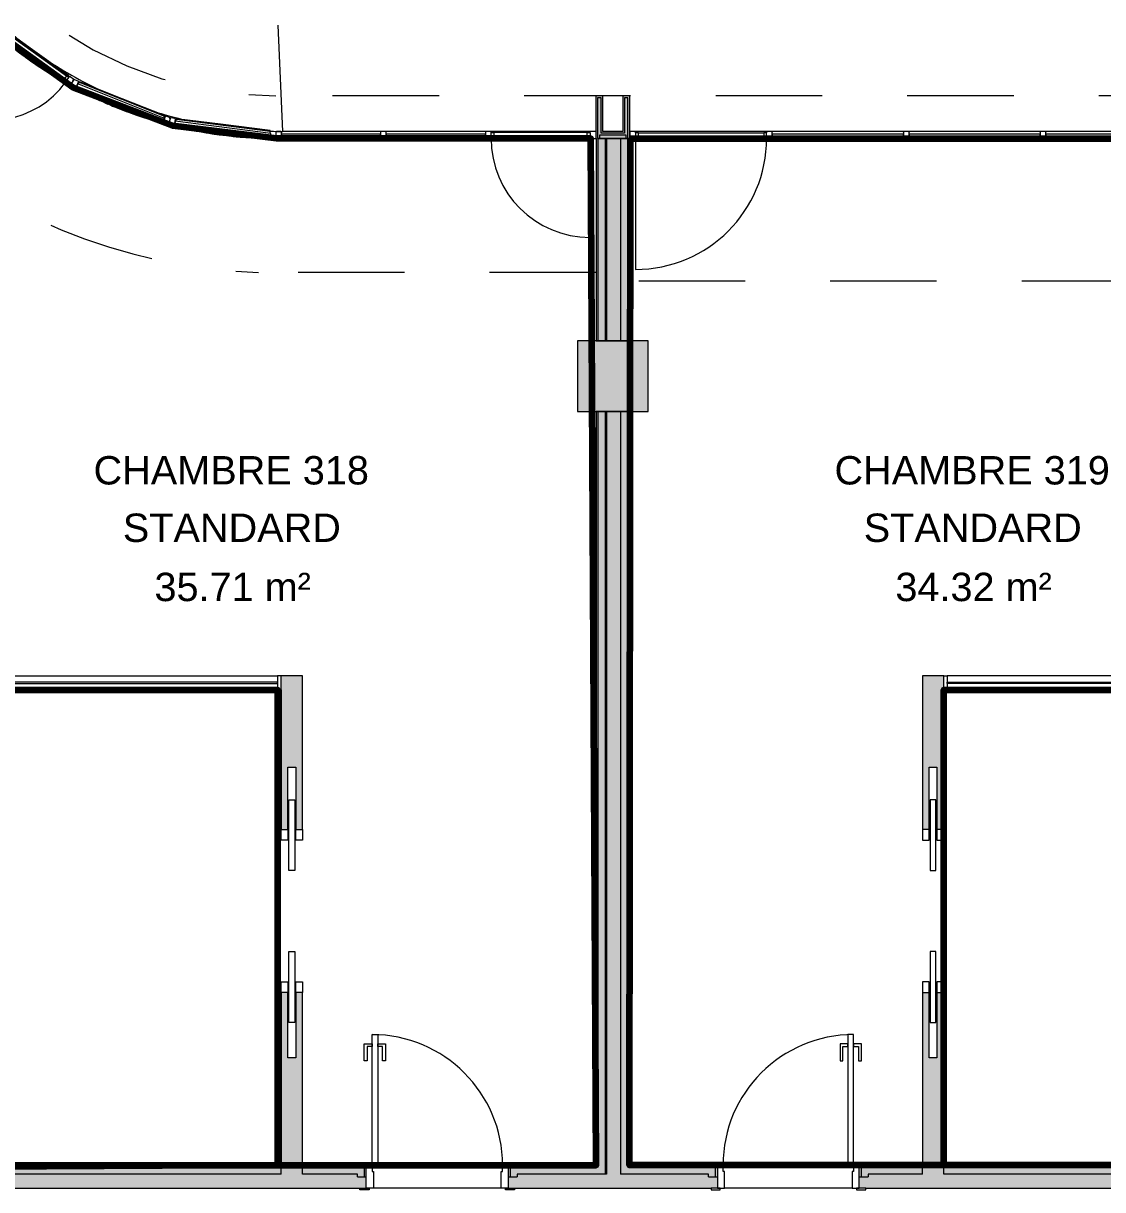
# Model space of a CAD drawing. Header units: metres. Extents: x -227.9 to -140, y 38 to 92.1.
# Drawn here: x -205.37 to -197.77, y 52.1 to 60.33 of the extents above; entities that cross this region are included whole.
import ezdxf

# ---------------------------------------------------------------- set-up
doc = ezdxf.new("R2010")
doc.units = ezdxf.units.M
doc.linetypes.add('JIS_02_0.7', pattern=[1.35, 0.75, -0.6])
for name, color, linetype, lineweight in [('A-AREA-IDEN', 7, 'Continuous', 9), ('A-DOOR', 7, 'Continuous', 5), ('A-FLOR', 7, 'Continuous', 5), ('A-GLAZ', 7, 'Continuous', 5), ('A-GLAZ-CURT', 7, 'Continuous', 5), ('A-GLAZ-CWMG', 7, 'Continuous', 5), ('A-ROOF', 7, 'Continuous', 5), ('A-WALL', 7, 'Continuous', 5), ('A-WALL-PATT', 7, 'Continuous', 13), ('I-WALL', 7, 'Continuous', 5), ('S-COLS', 7, 'Continuous', 5)]:
    doc.layers.add(name, color=color, linetype=linetype, lineweight=lineweight)
doc.layers.add('A-DETL', color=94, linetype='Continuous', lineweight=5, true_color=0x00a600)
doc.layers.add('Chambre', color=40, linetype='Continuous')
doc.layers.add('SDB', color=230, linetype='Continuous')
doc.styles.add('Arial_1', font='arial.ttf', dxfattribs={"height": 0.2})

msp = doc.modelspace()

# ---------------------------------------------------------------- hatches: boundary and pattern name
at = {"layer": 'A-WALL', "true_color": 0x808080}
for points in [[(-201.3394, 59.5135), (-201.3264, 59.5135), (-201.3264, 59.8005), (-201.3024, 59.8005), (-201.3024, 59.5505), (-201.1364, 59.5505), (-201.1364, 59.8005), (-201.1124, 59.8005), (-201.1124, 59.5135), (-201.0994, 59.5135), (-201.0994, 59.8135), (-201.1494, 59.8135), (-201.1494, 59.5635), (-201.2894, 59.5635), (-201.2894, 59.8135), (-201.3394, 59.8135), (-201.3394, 59.5701)], [(-201.1144, 59.5135), (-201.1124, 59.5135), (-201.1124, 59.8005), (-201.1364, 59.8005), (-201.1364, 59.5505), (-201.3024, 59.5505), (-201.3024, 59.8005), (-201.3264, 59.8005), (-201.3264, 59.5135), (-201.3134, 59.5135), (-201.3134, 59.5375), (-201.1254, 59.5375), (-201.1254, 59.5135)], [(-201.1644, 59.5135), (-201.1254, 59.5135), (-201.1254, 59.5375), (-201.3134, 59.5375), (-201.3134, 59.5135), (-201.2644, 59.5135)]]:
    msp.add_hatch(color=8, dxfattribs=at).paths.add_polyline_path(points)
at = {"layer": 'A-WALL-PATT', "lineweight": 5, "true_color": 0xaaaaaa}
for points in [[(-201.2744, 58.0885), (-201.2644, 58.0885), (-201.2644, 59.5135), (-201.2744, 59.5135), (-201.2744, 58.4985)], [(-201.2744, 52.2146), (-201.2644, 52.2146), (-201.2644, 57.5886), (-201.2744, 57.5886), (-201.2744, 52.2646)]]:
    msp.add_hatch(color=253, dxfattribs=at).paths.add_polyline_path(points)
at = {"layer": 'I-WALL', "true_color": 0xaaaaaa}
for points in [[(-201.3244, 58.0885), (-201.3244, 59.5135), (-201.3374, 59.5135), (-201.3374, 58.0885)], [(-201.2744, 58.0885), (-201.2744, 59.5135), (-201.3244, 59.5135), (-201.3244, 58.0885)], [(-201.2644, 58.0885), (-201.1644, 58.0885), (-201.1644, 59.5135), (-201.2644, 59.5135), (-201.2644, 58.4985)], [(-201.1644, 58.0885), (-201.1144, 58.0885), (-201.1144, 59.5135), (-201.1644, 59.5135), (-201.1644, 58.4985)], [(-201.1144, 58.0885), (-201.1014, 58.0885), (-201.1014, 59.5135), (-201.1144, 59.5135), (-201.1144, 58.4985)], [(-201.3374, 52.2776), (-201.3244, 52.2776), (-201.3244, 57.5886), (-201.3374, 57.5886), (-201.3374, 52.3366)], [(-201.3244, 52.2646), (-201.2744, 52.2646), (-201.2744, 57.5886), (-201.3244, 57.5886), (-201.3244, 52.2776)], [(-201.1644, 52.2146), (-201.1644, 57.5886), (-201.2644, 57.5886), (-201.2644, 52.2146)], [(-201.1644, 52.2646), (-201.1144, 52.2646), (-201.1144, 57.5886), (-201.1644, 57.5886), (-201.1644, 52.2776)], [(-201.1144, 52.2776), (-201.1014, 52.2776), (-201.1014, 57.5886), (-201.1144, 57.5886), (-201.1144, 52.3366)]]:
    msp.add_hatch(color=253, dxfattribs=at).paths.add_polyline_path(points)
h = msp.add_hatch(color=253, dxfattribs=at)
h.paths.add_polyline_path([(-203.4064, 55.6275), (-203.4064, 55.7275), (-203.5564, 55.7275), (-203.5564, 55.6275)])
h.paths.add_polyline_path([(-206.3064, 55.6275), (-205.5064, 55.6275), (-205.5064, 55.7275), (-206.3064, 55.7275)])
h = msp.add_hatch(color=253, dxfattribs=at)
h.paths.add_polyline_path([(-198.8874, 55.6275), (-198.8874, 55.7275), (-199.0374, 55.7275), (-199.0374, 55.6275)])
h.paths.add_polyline_path([(-196.9374, 55.6275), (-196.1644, 55.6275), (-196.1644, 55.7275), (-196.9374, 55.7275)])
h = msp.add_hatch(color=253, dxfattribs=at)
h.paths.add_polyline_path([(-203.4064, 52.2146), (-203.4064, 53.4934), (-203.4539, 53.4934), (-203.4539, 53.0334), (-203.5089, 53.0334), (-203.5089, 53.4934), (-203.5564, 53.4934), (-203.5564, 52.2146)])
h.paths.add_polyline_path([(-203.4064, 54.6434), (-203.4064, 55.6275), (-203.5564, 55.6275), (-203.5564, 54.6434), (-203.5089, 54.6434), (-203.5089, 55.0834), (-203.4539, 55.0834), (-203.4539, 54.6434)])
h = msp.add_hatch(color=253, dxfattribs=at)
h.paths.add_polyline_path([(-199.0374, 52.2146), (-198.8874, 52.2146), (-198.8874, 53.4934), (-198.9349, 53.4934), (-198.9349, 53.0334), (-198.9899, 53.0334), (-198.9899, 53.4934), (-199.0374, 53.4934), (-199.0374, 52.2646)])
h.paths.add_polyline_path([(-198.9899, 54.6434), (-198.9899, 55.0834), (-198.9349, 55.0834), (-198.9349, 54.6434), (-198.8874, 54.6434), (-198.8874, 55.6275), (-199.0374, 55.6275), (-199.0374, 54.6434)])
h = msp.add_hatch(color=253, dxfattribs=at)
h.paths.add_polyline_path([(-180.5325, 52.1146), (-180.5325, 52.2146), (-181.4934, 52.2146), (-181.4934, 52.1961), (-181.5564, 52.1961), (-181.5564, 52.1146), (-180.7839, 52.1146)])
h.paths.add_polyline_path([(-182.5564, 52.1146), (-182.5564, 52.1961), (-182.6194, 52.1961), (-182.6194, 52.2146), (-185.4194, 52.2146), (-185.4194, 52.1146), (-182.6014, 52.1146)])
h.paths.add_polyline_path([(-187.3622, 52.1146), (-186.4194, 52.1146), (-186.4194, 52.2146), (-189.2194, 52.2146), (-189.2194, 52.1961), (-189.2824, 52.1961), (-189.2824, 52.1146), (-189.0067, 52.1146)])
h.paths.add_polyline_path([(-191.0624, 52.1146), (-190.2824, 52.1146), (-190.2824, 52.1961), (-190.3454, 52.1961), (-190.3454, 52.2146), (-191.6934, 52.2146), (-191.6934, 52.1961), (-191.7564, 52.1961), (-191.7564, 52.1146), (-191.4736, 52.1146)])
h.paths.add_polyline_path([(-193.9404, 52.1146), (-192.7564, 52.1146), (-192.7564, 52.1961), (-192.8194, 52.1961), (-192.8194, 52.2146), (-195.6194, 52.2146), (-195.6194, 52.1146), (-195.585, 52.1146)])
h.paths.add_polyline_path([(-197.2295, 52.1146), (-196.6194, 52.1146), (-196.6194, 52.2146), (-199.4194, 52.2146), (-199.4194, 52.1961), (-199.4824, 52.1961), (-199.4824, 52.1146), (-198.8741, 52.1146)])
h.paths.add_polyline_path([(-201.9564, 52.1146), (-200.4824, 52.1146), (-200.4824, 52.1961), (-200.5454, 52.1961), (-200.5454, 52.2146), (-201.8934, 52.2146), (-201.8934, 52.1961), (-201.9564, 52.1961)])
h.paths.add_polyline_path([(-202.9855, 52.1146), (-202.9564, 52.1146), (-202.9564, 52.1961), (-203.0194, 52.1961), (-203.0194, 52.2146), (-205.8119, 52.2146), (-205.8119, 52.1146), (-203.0014, 52.1146)])
h.paths.add_polyline_path([(-206.8119, 52.1146), (-206.8119, 52.2146), (-207.0539, 52.2146), (-207.0539, 52.1961), (-207.1169, 52.1951), (-207.1169, 52.1146), (-207.0969, 52.1146)])
h.paths.add_polyline_path([(-208.7415, 52.1146), (-208.5169, 52.1146), (-208.5169, 52.1961), (-208.5799, 52.1961), (-208.5799, 52.2146), (-217.0694, 52.2146), (-217.0694, 52.1146), (-212.0306, 52.1146)])
h = msp.add_hatch(color=253, dxfattribs=at)
h.paths.add_polyline_path([(-181.4934, 52.1961), (-181.4934, 52.2146), (-180.6325, 52.2146), (-180.6325, 52.2646), (-181.5434, 52.2646), (-181.5434, 52.1961)])
h.paths.add_polyline_path([(-182.6194, 52.1961), (-182.5694, 52.1961), (-182.5694, 52.2646), (-183.0017, 52.2646), (-183.0017, 52.2146), (-182.6194, 52.2146)])
h.paths.add_polyline_path([(-189.2694, 52.1961), (-189.2194, 52.1961), (-189.2194, 52.2146), (-188.8377, 52.2146), (-188.8377, 52.2646), (-189.2694, 52.2646)])
h.paths.add_polyline_path([(-190.2954, 52.1961), (-190.2954, 52.2646), (-190.9647, 52.2646), (-190.9647, 52.2146), (-190.3454, 52.2146), (-190.3454, 52.1961)])
h.paths.add_polyline_path([(-192.7694, 52.1961), (-192.7694, 52.2646), (-193.2014, 52.2646), (-193.2014, 52.2146), (-192.8194, 52.2146), (-192.8194, 52.1961)])
h.paths.add_polyline_path([(-191.6934, 52.1961), (-191.6934, 52.2146), (-191.0747, 52.2146), (-191.0747, 52.2646), (-191.7434, 52.2646), (-191.7434, 52.1961)])
h.paths.add_polyline_path([(-200.5454, 52.1961), (-200.4954, 52.1961), (-200.4954, 52.2646), (-201.1644, 52.2646), (-201.1644, 52.2146), (-200.5454, 52.2146)])
h.paths.add_polyline_path([(-202.9694, 52.1961), (-202.9694, 52.2646), (-203.4064, 52.2646), (-203.4064, 52.2146), (-203.0194, 52.2146), (-203.0194, 52.1961), (-202.9855, 52.1961)])
h.paths.add_polyline_path([(-199.4694, 52.1961), (-199.4194, 52.1961), (-199.4194, 52.2146), (-199.0374, 52.2146), (-199.0374, 52.2646), (-199.4694, 52.2646)])
h.paths.add_polyline_path([(-201.9434, 52.1961), (-201.8934, 52.1961), (-201.8934, 52.2146), (-201.2744, 52.2146), (-201.2744, 52.2646), (-201.9434, 52.2646)])
h.paths.add_polyline_path([(-207.0969, 52.1961), (-207.0539, 52.1961), (-207.0539, 52.2146), (-206.9544, 52.2146), (-206.9544, 52.2646), (-207.1039, 52.2646), (-207.1039, 52.1961)])
h.paths.add_polyline_path([(-208.5299, 52.1961), (-208.5299, 52.2646), (-216.9694, 52.2646), (-216.9694, 52.2146), (-208.5799, 52.2146), (-208.5799, 52.1961)])
h.paths.add_polyline_path([(-183.1517, 52.2146), (-183.1517, 52.2646), (-185.2694, 52.2646), (-185.2694, 52.2146), (-183.2507, 52.2146)])
h.paths.add_polyline_path([(-185.3694, 52.2146), (-185.3694, 52.2646), (-185.4194, 52.2646), (-185.4194, 52.2146)])
h.paths.add_polyline_path([(-186.4694, 52.2146), (-186.4194, 52.2146), (-186.4194, 52.2646), (-186.4694, 52.2646)])
h.paths.add_polyline_path([(-186.5694, 52.2146), (-186.5694, 52.2646), (-188.6877, 52.2646), (-188.6877, 52.2146), (-187.3622, 52.2146)])
h.paths.add_polyline_path([(-193.3514, 52.2146), (-193.3514, 52.2646), (-195.4694, 52.2646), (-195.4694, 52.2146), (-193.9404, 52.2146)])
h.paths.add_polyline_path([(-195.6194, 52.2146), (-195.5694, 52.2146), (-195.5694, 52.2646), (-195.6194, 52.2646)])
h.paths.add_polyline_path([(-197.2295, 52.2146), (-196.7694, 52.2146), (-196.7694, 52.2646), (-198.8874, 52.2646), (-198.8874, 52.2146), (-198.8741, 52.2146)])
h.paths.add_polyline_path([(-196.6694, 52.2146), (-196.6194, 52.2146), (-196.6194, 52.2646), (-196.6694, 52.2646)])
h.paths.add_polyline_path([(-203.5564, 52.2146), (-203.5564, 52.2646), (-205.6694, 52.2646), (-205.6694, 52.2146), (-203.8078, 52.2146)])
h.paths.add_polyline_path([(-205.8119, 52.2146), (-205.7694, 52.2146), (-205.7694, 52.2646), (-205.8119, 52.2646)])
h.paths.add_polyline_path([(-206.8119, 52.2146), (-206.8119, 52.2646), (-206.8544, 52.2646), (-206.8544, 52.2146)])
h = msp.add_hatch(color=253, dxfattribs=at)
h.paths.add_polyline_path([(-181.5564, 52.1961), (-181.5434, 52.1961), (-181.5434, 52.2646), (-180.6825, 52.2646), (-180.6825, 52.2776), (-181.5564, 52.2776), (-181.5564, 52.2338)])
h.paths.add_polyline_path([(-182.5694, 52.1961), (-182.5564, 52.1961), (-182.5564, 52.2776), (-183.0017, 52.2776), (-183.0017, 52.2646), (-182.5694, 52.2646), (-182.5694, 52.2338)])
h.paths.add_polyline_path([(-189.2694, 52.1961), (-189.2694, 52.2646), (-188.8377, 52.2646), (-188.8377, 52.2776), (-189.2824, 52.2776), (-189.2824, 52.1961)])
h.paths.add_polyline_path([(-192.7564, 52.1961), (-192.7564, 52.2776), (-193.2014, 52.2776), (-193.2014, 52.2646), (-192.7694, 52.2646), (-192.7694, 52.1961)])
h.paths.add_polyline_path([(-190.2824, 52.1961), (-190.2824, 52.2776), (-190.9147, 52.2776), (-190.9147, 52.2646), (-190.2954, 52.2646), (-190.2954, 52.1961)])
h.paths.add_polyline_path([(-191.7564, 52.1961), (-191.7434, 52.1961), (-191.7434, 52.2646), (-191.1247, 52.2646), (-191.1247, 52.2776), (-191.7564, 52.2776), (-191.7564, 52.2338)])
h.paths.add_polyline_path([(-200.4824, 52.1961), (-200.4824, 52.2776), (-201.1144, 52.2776), (-201.1144, 52.2646), (-200.4954, 52.2646), (-200.4954, 52.1961)])
h.paths.add_polyline_path([(-201.9434, 52.1961), (-201.9434, 52.2646), (-201.3244, 52.2646), (-201.3244, 52.2776), (-201.9564, 52.2776), (-201.9564, 52.1961)])
h.paths.add_polyline_path([(-202.9564, 52.1961), (-202.9564, 52.2776), (-203.4064, 52.2776), (-203.4064, 52.2646), (-202.9694, 52.2646), (-202.9694, 52.1961)])
h.paths.add_polyline_path([(-199.4824, 52.1961), (-199.4694, 52.1961), (-199.4694, 52.2646), (-199.0374, 52.2646), (-199.0374, 52.2776), (-199.4824, 52.2776), (-199.4824, 52.2338)])
h.paths.add_polyline_path([(-207.1039, 52.1961), (-207.1039, 52.2646), (-207.0044, 52.2646), (-207.0044, 52.2776), (-207.1169, 52.2776), (-207.1169, 52.1961)])
h.paths.add_polyline_path([(-208.5169, 52.1961), (-208.5169, 52.2776), (-216.9194, 52.2776), (-216.9194, 52.2646), (-208.5299, 52.2646), (-208.5299, 52.1961)])
h.paths.add_polyline_path([(-183.1517, 52.2646), (-183.1517, 52.2776), (-185.2194, 52.2776), (-185.2194, 52.2646), (-183.2507, 52.2646)])
h.paths.add_polyline_path([(-185.4194, 52.2646), (-185.3694, 52.2646), (-185.3694, 52.2776), (-185.4194, 52.2776)])
h.paths.add_polyline_path([(-186.4694, 52.2646), (-186.4194, 52.2646), (-186.4194, 52.2776), (-186.4694, 52.2776)])
h.paths.add_polyline_path([(-186.6194, 52.2646), (-186.6194, 52.2776), (-188.6877, 52.2776), (-188.6877, 52.2646), (-187.3622, 52.2646)])
h.paths.add_polyline_path([(-195.585, 52.2646), (-195.5694, 52.2646), (-195.5694, 52.2776), (-195.6194, 52.2776), (-195.6194, 52.2646)])
h.paths.add_polyline_path([(-195.4194, 52.2646), (-193.3514, 52.2646), (-193.3514, 52.2776), (-195.4194, 52.2776)])
h.paths.add_polyline_path([(-196.8194, 52.2646), (-196.8194, 52.2776), (-198.8874, 52.2776), (-198.8874, 52.2646), (-197.2295, 52.2646)])
h.paths.add_polyline_path([(-196.6694, 52.2646), (-196.6194, 52.2646), (-196.6194, 52.2776), (-196.6694, 52.2776)])
h.paths.add_polyline_path([(-203.5564, 52.2646), (-203.5564, 52.2776), (-205.6194, 52.2776), (-205.6194, 52.2646), (-203.8078, 52.2646)])
h.paths.add_polyline_path([(-206.8119, 52.2646), (-206.8119, 52.2776), (-206.8544, 52.2776), (-206.8544, 52.2646)])
h.paths.add_polyline_path([(-205.7694, 52.2646), (-205.7694, 52.2776), (-205.8119, 52.2776), (-205.8119, 52.2646)])
at = {"layer": 'S-COLS', "true_color": 0x808080}
msp.add_hatch(color=8, dxfattribs=at).paths.add_polyline_path([(-201.4691, 57.5885), (-200.9691, 57.5885), (-200.9691, 58.0885), (-201.4691, 58.0885)])

# ---------------------------------------------------------------- linework, layer by layer
at = {"layer": 'A-DETL', "color": 7, "linetype": 'JIS_02_0.7'}
msp.add_line((-183.5441, 59.8135), (-203.5941, 59.8135), dxfattribs=at)
at = {"layer": 'A-DETL', "color": 9, "linetype": 'JIS_02_0.7', "lineweight": 9, "true_color": 0xc0c0c0}
for p, q in [((-201.3374, 58.5685), (-203.7174, 58.5685)), ((-196.2371, 58.5085), (-201.1008, 58.5085))]:
    msp.add_line(p, q, dxfattribs=at)
at = {"layer": 'A-DETL', "color": 7, "linetype": 'JIS_02_0.7'}
msp.add_arc((-203.5941, 62.5135), 2.7, 180, 270, dxfattribs=at)
at = {"layer": 'A-DETL', "color": 9, "linetype": 'JIS_02_0.7', "lineweight": 9, "true_color": 0xc0c0c0}
msp.add_arc((-203.5654, 62.6111), 4.0455, 227.34724, 267.84582, dxfattribs=at)
at = {"layer": 'A-DOOR', "color": 9, "true_color": 0xc0c0c0}
for p, q in [((-205.0919, 59.9229), (-205.581, 60.2746)), ((-205.5576, 60.3071), (-205.0686, 59.9554)), ((-201.3994, 59.5548), (-202.0577, 59.5548)), ((-201.0394, 59.5546), (-200.1554, 59.5546)), ((-202.0577, 59.5148), (-201.3994, 59.5148)), ((-200.1554, 59.5146), (-201.0394, 59.5146)), ((-203.5564, 54.6434), (-203.5089, 54.6434)), ((-203.5564, 54.5684), (-203.5564, 54.6434)), ((-203.5089, 54.6434), (-203.5089, 54.5684)), ((-203.4539, 54.6434), (-203.4064, 54.6434)), ((-203.4539, 54.5684), (-203.4539, 54.6434)), ((-203.4064, 54.6434), (-203.4064, 54.5684)), ((-199.0374, 54.6434), (-199.0374, 54.5684)), ((-198.9899, 54.6434), (-199.0374, 54.6434)), ((-198.9899, 54.5684), (-198.9899, 54.6434)), ((-198.9349, 54.6434), (-198.9349, 54.5684)), ((-198.8874, 54.6434), (-198.9349, 54.6434)), ((-198.8874, 54.5684), (-198.8874, 54.6434)), ((-203.5089, 54.5684), (-203.5564, 54.5684)), ((-203.4064, 54.5684), (-203.4539, 54.5684)), ((-199.0374, 54.5684), (-198.9899, 54.5684)), ((-198.9349, 54.5684), (-198.8874, 54.5684)), ((-203.5564, 53.5684), (-203.5089, 53.5684)), ((-203.5564, 53.4934), (-203.5564, 53.5684)), ((-203.5089, 53.5684), (-203.5089, 53.4934)), ((-203.4539, 53.5684), (-203.4064, 53.5684)), ((-203.4539, 53.4934), (-203.4539, 53.5684)), ((-203.4064, 53.5684), (-203.4064, 53.4934)), ((-199.0374, 53.5684), (-199.0374, 53.4934)), ((-198.9899, 53.5684), (-199.0374, 53.5684)), ((-198.9899, 53.4934), (-198.9899, 53.5684)), ((-198.9349, 53.5684), (-198.9349, 53.4934)), ((-198.8874, 53.5684), (-198.9349, 53.5684)), ((-198.8874, 53.4934), (-198.8874, 53.5684)), ((-203.5089, 53.4934), (-203.5564, 53.4934)), ((-203.4064, 53.4934), (-203.4539, 53.4934)), ((-199.0374, 53.4934), (-198.9899, 53.4934)), ((-198.9349, 53.4934), (-198.8874, 53.4934)), ((-203.0014, 52.2876), (-202.9364, 52.2876)), ((-203.0014, 52.2776), (-203.0014, 52.2876)), ((-202.9364, 52.2876), (-202.9364, 52.2776)), ((-201.9764, 52.2876), (-201.9114, 52.2876)), ((-201.9764, 52.2776), (-201.9764, 52.2876)), ((-201.9114, 52.2876), (-201.9114, 52.2776)), ((-200.4624, 52.2876), (-200.5274, 52.2876)), ((-200.5274, 52.2876), (-200.5274, 52.2776)), ((-200.4624, 52.2776), (-200.4624, 52.2876)), ((-199.5024, 52.2876), (-199.5024, 52.2776)), ((-199.4374, 52.2876), (-199.5024, 52.2876)), ((-199.4374, 52.2776), (-199.4374, 52.2876)), ((-202.9364, 52.2776), (-203.0014, 52.2776)), ((-202.9564, 52.1146), (-202.9564, 52.2776)), ((-202.9564, 52.2776), (-202.9164, 52.2776)), ((-202.9164, 52.2776), (-202.9164, 52.2338)), ((-202.9164, 52.2338), (-202.9064, 52.2338)), ((-202.9064, 52.2338), (-202.9064, 52.1146)), ((-202.0064, 52.2338), (-201.9964, 52.2338)), ((-202.0064, 52.1146), (-202.0064, 52.2338)), ((-201.9964, 52.2776), (-201.9564, 52.2776)), ((-201.9964, 52.2338), (-201.9964, 52.2776)), ((-201.9114, 52.2776), (-201.9764, 52.2776)), ((-201.9564, 52.2776), (-201.9564, 52.1146)), ((-200.5274, 52.2776), (-200.4624, 52.2776)), ((-200.4824, 52.2776), (-200.4824, 52.1146)), ((-200.4424, 52.2776), (-200.4824, 52.2776)), ((-200.4424, 52.2338), (-200.4424, 52.2776)), ((-200.4324, 52.2338), (-200.4424, 52.2338)), ((-200.4324, 52.1146), (-200.4324, 52.2338)), ((-199.5224, 52.2338), (-199.5324, 52.2338)), ((-199.5324, 52.2338), (-199.5324, 52.1146)), ((-199.4824, 52.2776), (-199.5224, 52.2776)), ((-199.5224, 52.2776), (-199.5224, 52.2338)), ((-199.5024, 52.2776), (-199.4374, 52.2776)), ((-199.4824, 52.1146), (-199.4824, 52.2776)), ((-203.0014, 52.1146), (-202.9364, 52.1146)), ((-203.0014, 52.1046), (-203.0014, 52.1146)), ((-202.9364, 52.1046), (-203.0014, 52.1046)), ((-202.9064, 52.1146), (-202.9564, 52.1146)), ((-202.9364, 52.1146), (-202.9364, 52.1046)), ((-201.9564, 52.1146), (-202.0064, 52.1146)), ((-201.9764, 52.1146), (-201.9114, 52.1146)), ((-201.9764, 52.1046), (-201.9764, 52.1146)), ((-201.9114, 52.1046), (-201.9764, 52.1046)), ((-201.9114, 52.1146), (-201.9114, 52.1046)), ((-200.4624, 52.1146), (-200.5274, 52.1146)), ((-200.5274, 52.1146), (-200.5274, 52.1046)), ((-200.5274, 52.1046), (-200.4624, 52.1046)), ((-200.4824, 52.1146), (-200.4324, 52.1146)), ((-200.4624, 52.1046), (-200.4624, 52.1146)), ((-199.5324, 52.1146), (-199.4824, 52.1146)), ((-199.5024, 52.1146), (-199.5024, 52.1046)), ((-199.4374, 52.1146), (-199.5024, 52.1146)), ((-199.5024, 52.1046), (-199.4374, 52.1046)), ((-199.4374, 52.1046), (-199.4374, 52.1146))]:
    msp.add_line(p, q, dxfattribs=at)
at = {"layer": 'A-DOOR', "color": 9, "lineweight": 9, "true_color": 0xc0c0c0}
for p, q in [((-205.0686, 59.9554), (-205.0919, 59.9229)), ((-205.0757, 59.9113), (-205.0523, 59.9437)), ((-205.0523, 59.9437), (-205.0686, 59.9554)), ((-205.0919, 59.9229), (-205.0757, 59.9113)), ((-202.0777, 59.5548), (-202.0577, 59.5548)), ((-202.0777, 59.5148), (-202.0777, 59.5548)), ((-202.0577, 59.5548), (-202.0577, 59.5148)), ((-201.3994, 59.5548), (-201.3794, 59.5548)), ((-201.3994, 59.5148), (-201.3994, 59.5548)), ((-201.3794, 59.5548), (-201.3794, 59.5148)), ((-201.0394, 59.5546), (-201.0594, 59.5546)), ((-201.0594, 59.5546), (-201.0594, 59.5146)), ((-201.0394, 59.5146), (-201.0394, 59.5546)), ((-200.1354, 59.5546), (-200.1554, 59.5546)), ((-200.1554, 59.5546), (-200.1554, 59.5146)), ((-200.1354, 59.5146), (-200.1354, 59.5546)), ((-202.0577, 59.5148), (-202.0777, 59.5148)), ((-201.3794, 59.5148), (-201.3994, 59.5148)), ((-201.0594, 59.5146), (-201.0394, 59.5146)), ((-200.1554, 59.5146), (-200.1354, 59.5146))]:
    msp.add_line(p, q, dxfattribs=at)
at = {"layer": 'A-DOOR'}
for p, q in [((-201.3794, 59.5148), (-201.3794, 58.8165)), ((-201.0594, 59.5146), (-201.0594, 58.5906)), ((-203.5014, 54.8534), (-203.4614, 54.8534)), ((-203.5014, 54.3534), (-203.5014, 54.8534)), ((-203.4614, 54.8534), (-203.4614, 54.3534)), ((-198.9424, 54.8534), (-198.9824, 54.8534)), ((-198.9824, 54.8534), (-198.9824, 54.3534)), ((-198.9424, 54.3534), (-198.9424, 54.8534)), ((-203.4614, 54.3534), (-203.5014, 54.3534)), ((-198.9824, 54.3534), (-198.9424, 54.3534)), ((-203.5014, 53.7834), (-203.4614, 53.7834)), ((-203.5014, 53.2834), (-203.5014, 53.7834)), ((-203.4614, 53.7834), (-203.4614, 53.2834)), ((-198.9824, 53.7834), (-198.9824, 53.2834)), ((-198.9424, 53.7834), (-198.9824, 53.7834)), ((-198.9424, 53.2834), (-198.9424, 53.7834)), ((-203.4614, 53.2834), (-203.5014, 53.2834)), ((-198.9824, 53.2834), (-198.9424, 53.2834)), ((-202.9164, 53.1976), (-202.8764, 53.1976)), ((-202.9164, 52.2776), (-202.9164, 53.1976)), ((-202.8764, 53.1976), (-202.8764, 52.2776)), ((-199.5224, 53.1976), (-199.5624, 53.1976)), ((-199.5624, 53.1976), (-199.5624, 52.2776)), ((-199.5224, 52.2776), (-199.5224, 53.1976)), ((-202.9714, 53.0126), (-202.9714, 53.1326)), ((-202.9714, 53.1326), (-202.9164, 53.1326)), ((-202.9514, 53.1126), (-202.9514, 53.0126)), ((-202.9164, 53.1126), (-202.9514, 53.1126)), ((-202.9164, 53.1326), (-202.9164, 53.1126)), ((-202.8764, 53.1326), (-202.8214, 53.1326)), ((-202.8764, 53.1126), (-202.8764, 53.1326)), ((-202.8414, 53.1126), (-202.8764, 53.1126)), ((-202.8414, 53.0126), (-202.8414, 53.1126)), ((-202.8214, 53.1326), (-202.8214, 53.0126)), ((-199.6174, 53.1326), (-199.6174, 53.0126)), ((-199.5624, 53.1326), (-199.6174, 53.1326)), ((-199.5974, 53.0126), (-199.5974, 53.1126)), ((-199.5974, 53.1126), (-199.5624, 53.1126)), ((-199.5624, 53.1126), (-199.5624, 53.1326)), ((-199.4674, 53.1326), (-199.5224, 53.1326)), ((-199.5224, 53.1326), (-199.5224, 53.1126)), ((-199.5224, 53.1126), (-199.4874, 53.1126)), ((-199.4874, 53.1126), (-199.4874, 53.0126)), ((-199.4674, 53.0126), (-199.4674, 53.1326)), ((-202.9514, 53.0126), (-202.9714, 53.0126)), ((-202.8214, 53.0126), (-202.8414, 53.0126)), ((-199.6174, 53.0126), (-199.5974, 53.0126)), ((-199.4874, 53.0126), (-199.4674, 53.0126)), ((-202.8764, 52.2776), (-202.9164, 52.2776)), ((-199.5624, 52.2776), (-199.5224, 52.2776))]:
    msp.add_line(p, q, dxfattribs=at)
for centre, radius, start, end in [((-205.5972, 60.2863), 0.6424, 234.28055, 324.28055), ((-201.3794, 59.5148), 0.6982, 180, 270), ((-201.0594, 59.5146), 0.924, 270, 360), ((-202.9164, 52.2776), 0.92, 0, 90), ((-199.5224, 52.2776), 0.92, 90, 180)]:
    msp.add_arc(centre, radius, start, end, dxfattribs=at)
at = {"layer": 'A-FLOR'}
msp.add_line((-203.6145, 59.5142), (-203.656, 59.5142), dxfattribs=at)
at = {"layer": 'A-FLOR', "lineweight": 9}
for p, q in [((-203.5941, 59.5135), (-203.5901, 59.5135)), ((-203.5581, 59.5135), (-202.8519, 59.5135)), ((-202.8199, 59.5135), (-202.1137, 59.5135)), ((-202.0817, 59.5135), (-201.3394, 59.5135)), ((-201.0994, 59.5135), (-201.0956, 59.5135)), ((-201.0633, 59.5135), (-200.1316, 59.5135)), ((-200.0993, 59.5135), (-199.1676, 59.5135)), ((-199.1353, 59.5135), (-198.2036, 59.5135)), ((-198.1713, 59.5135), (-197.2396, 59.5135))]:
    msp.add_line(p, q, dxfattribs=at)
msp.add_arc((-203.5941, 62.5135), 3, 227.6648, 270, dxfattribs=at)
at = {"layer": 'A-FLOR'}
for start, end in [(234.16585, 237.66609), (238.59285, 241.14931), (242.52692, 244.68343), (246.19453, 248.21766), (249.79284, 251.75203), (253.36297, 255.28655), (256.91889, 258.82125), (260.46665, 262.35615), (264.00928, 265.89128), (267.54848, 268.81917)]:
    msp.add_arc((-203.5941, 62.5135), 3, start, end, dxfattribs=at)
at = {"layer": 'A-GLAZ'}
for p, q in [((-205.4814, 55.7275), (-203.5814, 55.7275)), ((-196.9624, 55.7275), (-198.8624, 55.7275)), ((-203.5814, 55.6275), (-205.4814, 55.6275)), ((-198.8624, 55.6275), (-196.9624, 55.6275))]:
    msp.add_line(p, q, dxfattribs=at)
at = {"layer": 'A-GLAZ', "lineweight": 13}
for p, q in [((-203.5814, 55.6825), (-205.4814, 55.6825)), ((-205.4814, 55.6725), (-203.5814, 55.6725)), ((-203.5564, 55.7275), (-203.5814, 55.7275)), ((-203.5814, 55.7275), (-203.5814, 55.6275)), ((-203.5814, 55.6725), (-203.5814, 55.6825)), ((-203.5564, 55.6275), (-203.5564, 55.7275)), ((-198.8874, 55.7275), (-198.8624, 55.7275)), ((-198.8874, 55.6275), (-198.8874, 55.7275)), ((-198.8624, 55.7275), (-198.8624, 55.6275)), ((-198.8624, 55.6725), (-198.8624, 55.6825)), ((-198.8624, 55.6825), (-196.9624, 55.6825)), ((-196.9624, 55.6725), (-198.8624, 55.6725)), ((-203.5814, 55.6275), (-203.5564, 55.6275)), ((-198.8624, 55.6275), (-198.8874, 55.6275))]:
    msp.add_line(p, q, dxfattribs=at)
at = {"layer": 'A-GLAZ-CURT', "lineweight": 9}
for p, q in [((-204.9906, 59.8986), (-205.0017, 59.8707)), ((-205.0017, 59.8707), (-204.3898, 59.627)), ((-204.3787, 59.6549), (-204.9906, 59.8986)), ((-204.3898, 59.627), (-204.3787, 59.6549)), ((-204.3037, 59.6355), (-204.3075, 59.6058)), ((-204.3075, 59.6058), (-203.6338, 59.5198)), ((-203.63, 59.5496), (-204.3037, 59.6355)), ((-203.6338, 59.5198), (-203.63, 59.5496)), ((-202.8559, 59.5448), (-203.5541, 59.5448)), ((-203.5541, 59.5448), (-203.5541, 59.5148)), ((-202.8559, 59.5148), (-202.8559, 59.5448)), ((-202.1177, 59.5448), (-202.8159, 59.5448)), ((-202.8159, 59.5448), (-202.8159, 59.5148)), ((-202.1177, 59.5148), (-202.1177, 59.5448)), ((-199.1714, 59.5446), (-200.0954, 59.5446)), ((-200.0954, 59.5446), (-200.0954, 59.5146)), ((-199.1714, 59.5146), (-199.1714, 59.5446)), ((-198.2074, 59.5446), (-199.1314, 59.5446)), ((-199.1314, 59.5446), (-199.1314, 59.5146)), ((-198.2074, 59.5146), (-198.2074, 59.5446)), ((-197.2434, 59.5446), (-198.1674, 59.5446)), ((-198.1674, 59.5446), (-198.1674, 59.5146)), ((-203.5541, 59.5148), (-202.8559, 59.5148)), ((-202.8159, 59.5148), (-202.1177, 59.5148)), ((-200.0954, 59.5146), (-199.1714, 59.5146)), ((-199.1314, 59.5146), (-198.2074, 59.5146)), ((-198.1674, 59.5146), (-197.2434, 59.5146))]:
    msp.add_line(p, q, dxfattribs=at)
at = {"layer": 'A-GLAZ-CWMG'}
for p, q in [((-205.5978, 60.2852), (-205.3372, 60.0978)), ((-205.5978, 60.2852), (-205.3372, 60.0978)), ((-205.5665, 60.3193), (-205.3103, 60.1351)), ((-205.308, 60.1384), (-205.5638, 60.3223)), ((-205.5638, 60.3223), (-205.308, 60.1384)), ((-205.3372, 60.0978), (-205.0765, 59.9103)), ((-205.3372, 60.0978), (-205.0765, 59.9103)), ((-205.3103, 60.1351), (-205.0542, 59.9509)), ((-205.0522, 59.9544), (-205.308, 60.1384)), ((-205.308, 60.1384), (-205.0522, 59.9544)), ((-205.0565, 59.9467), (-205.0542, 59.9509)), ((-205.0542, 59.9509), (-205.0528, 59.9534)), ((-205.0528, 59.9534), (-205.0522, 59.9544)), ((-205.0765, 59.9103), (-205.076, 59.9114)), ((-205.0014, 59.8705), (-205.002, 59.8695)), ((-205.002, 59.8695), (-204.6962, 59.7477)), ((-205.002, 59.8695), (-204.6962, 59.7477)), ((-204.9797, 59.9101), (-204.9868, 59.8971)), ((-204.9783, 59.9126), (-204.9797, 59.9101)), ((-204.9797, 59.9101), (-204.6792, 59.7904)), ((-204.9777, 59.9136), (-204.9783, 59.9126)), ((-204.6777, 59.7941), (-204.9777, 59.9136)), ((-204.9777, 59.9136), (-204.6777, 59.7941)), ((-204.6792, 59.7904), (-204.3786, 59.6708)), ((-204.3776, 59.6747), (-204.6777, 59.7941)), ((-204.6777, 59.7941), (-204.3776, 59.6747)), ((-204.6962, 59.7477), (-204.3904, 59.6259)), ((-204.6962, 59.7477), (-204.3904, 59.6259)), ((-204.3904, 59.6259), (-204.3901, 59.6271)), ((-204.3824, 59.6564), (-204.3786, 59.6708)), ((-204.3786, 59.6708), (-204.3779, 59.6735)), ((-204.3779, 59.6735), (-204.3776, 59.6747)), ((-204.3072, 59.6056), (-204.3075, 59.6045)), ((-204.3075, 59.6045), (-203.9708, 59.5616)), ((-204.3075, 59.6045), (-203.9708, 59.5616)), ((-204.2959, 59.6494), (-204.2996, 59.635)), ((-204.2952, 59.6521), (-204.2959, 59.6494)), ((-204.2959, 59.6494), (-203.965, 59.6072)), ((-204.2949, 59.6533), (-204.2952, 59.6521)), ((-203.9645, 59.6112), (-204.2949, 59.6533)), ((-204.2949, 59.6533), (-203.9645, 59.6112)), ((-203.965, 59.6072), (-203.6341, 59.565)), ((-203.6341, 59.569), (-203.9645, 59.6112)), ((-203.9645, 59.6112), (-203.6341, 59.569)), ((-203.9708, 59.5616), (-203.6341, 59.5186)), ((-203.9708, 59.5616), (-203.6341, 59.5186)), ((-203.6341, 59.5678), (-203.6341, 59.569)), ((-203.6341, 59.565), (-203.6341, 59.5678)), ((-203.6341, 59.5501), (-203.6341, 59.565)), ((-203.6341, 59.5186), (-203.6341, 59.5198))]:
    msp.add_line(p, q, dxfattribs=at)
at = {"layer": 'A-GLAZ-CWMG', "lineweight": 13}
for p, q in [((-205.0496, 59.9476), (-205.0523, 59.9437)), ((-205.018, 59.9298), (-205.044, 59.9485)), ((-205.0732, 59.9079), (-205.0472, 59.8892)), ((-205.0416, 59.8901), (-205.0171, 59.9242)), ((-204.3732, 59.6686), (-204.3887, 59.6296)), ((-204.3865, 59.6244), (-204.3568, 59.6125)), ((-204.3383, 59.659), (-204.368, 59.6708)), ((-204.3516, 59.6148), (-204.336, 59.6538))]:
    msp.add_line(p, q, dxfattribs=at)
at = {"layer": 'A-GLAZ-CWMG', "lineweight": 13, "extrusion": (0, 0, -1)}
for p, q in [((-205.0223, 59.9271), (-205.0378, 59.8881)), ((-205.0356, 59.8829), (-205.0059, 59.871)), ((-204.9874, 59.9175), (-205.0171, 59.9293)), ((-205.0007, 59.8733), (-204.9851, 59.9123)), ((-204.3415, 59.6552), (-204.3469, 59.6135)), ((-204.3434, 59.6091), (-204.3117, 59.605)), ((-204.3053, 59.6546), (-204.3371, 59.6587)), ((-204.3072, 59.6085), (-204.3019, 59.6501)), ((-203.5941, 59.5595), (-203.5941, 59.5175)), ((-203.5581, 59.5635), (-203.5901, 59.5635)), ((-203.5541, 59.5175), (-203.5541, 59.5595)), ((-202.8559, 59.5595), (-202.8559, 59.5175)), ((-202.8199, 59.5635), (-202.8519, 59.5635)), ((-202.8159, 59.5175), (-202.8159, 59.5595)), ((-202.1177, 59.5595), (-202.1177, 59.5175)), ((-202.0817, 59.5635), (-202.1137, 59.5635)), ((-202.0777, 59.5548), (-202.0777, 59.5595)), ((-201.0994, 59.5594), (-201.0994, 59.5174)), ((-201.0634, 59.5634), (-201.0954, 59.5634)), ((-201.0594, 59.5546), (-201.0594, 59.5594)), ((-200.1354, 59.5594), (-200.1354, 59.5546)), ((-200.0994, 59.5634), (-200.1314, 59.5634)), ((-200.0954, 59.5174), (-200.0954, 59.5594)), ((-199.1714, 59.5594), (-199.1714, 59.5174)), ((-199.1354, 59.5634), (-199.1674, 59.5634)), ((-199.1314, 59.5174), (-199.1314, 59.5594)), ((-198.2074, 59.5594), (-198.2074, 59.5174)), ((-198.1714, 59.5634), (-198.2034, 59.5634)), ((-198.1674, 59.5174), (-198.1674, 59.5594)), ((-203.5901, 59.5135), (-203.5581, 59.5135)), ((-202.8519, 59.5135), (-202.8199, 59.5135)), ((-202.1137, 59.5135), (-202.0817, 59.5135)), ((-201.0954, 59.5134), (-201.0634, 59.5134)), ((-200.1314, 59.5134), (-200.0994, 59.5134)), ((-199.1674, 59.5134), (-199.1354, 59.5134)), ((-198.2034, 59.5134), (-198.1714, 59.5134))]:
    msp.add_line(p, q, dxfattribs=at)
at = {"layer": 'A-GLAZ-CWMG', "lineweight": 13}
for centre, start, end in [((-205.0463, 59.9453), 54.28055, 144.28055), ((-205.0203, 59.9266), 324.28055, 54.28055), ((-205.0708, 59.9112), 144.28055, 234.28055), ((-205.0449, 59.8925), 234.28055, 324.28055), ((-204.385, 59.6281), 158.2865, 248.2865), ((-204.3695, 59.6671), 68.2865, 158.2865), ((-204.3553, 59.6163), 248.2865, 338.2865), ((-204.3398, 59.6553), 338.2865, 68.2865)]:
    msp.add_arc(centre, 0.004, start, end, dxfattribs=at)
at = {"layer": 'A-GLAZ-CWMG', "lineweight": 13, "extrusion": (0, 0, -1)}
for centre, start, end in [((205.0186, 59.9256), 21.7135, 111.7135), ((205.0341, 59.8866), 291.7135, 21.7135), ((205.0044, 59.8747), 201.7135, 291.7135), ((204.9888, 59.9138), 111.7135, 201.7135), ((204.3429, 59.613), 277.26823, 7.26823), ((204.3376, 59.6547), 7.26823, 97.26823), ((204.3111, 59.609), 187.26823, 277.26823), ((204.3058, 59.6507), 97.26823, 187.26823), ((203.5901, 59.5595), 0, 90), ((203.5581, 59.5595), 90, 180), ((202.8519, 59.5595), 360, 90), ((202.8199, 59.5595), 90, 180), ((202.1137, 59.5595), 360, 90), ((202.0817, 59.5595), 90, 180), ((201.0954, 59.5594), 360, 90), ((201.0634, 59.5594), 90, 180), ((200.1314, 59.5594), 360, 90), ((200.0994, 59.5594), 90, 180), ((199.1674, 59.5594), 360, 90), ((199.1354, 59.5594), 90, 180), ((198.2034, 59.5594), 360, 90), ((198.1714, 59.5594), 90, 180), ((203.5901, 59.5175), 270, 0), ((203.5581, 59.5175), 180, 270), ((202.8519, 59.5175), 270, 0), ((202.8199, 59.5175), 180, 270), ((202.1137, 59.5175), 270, 0), ((202.0817, 59.5175), 180, 270), ((201.0954, 59.5174), 270, 0), ((201.0634, 59.5174), 180, 270), ((200.1314, 59.5174), 270, 0), ((200.0994, 59.5174), 180, 270), ((199.1674, 59.5174), 270, 0), ((199.1354, 59.5174), 180, 270), ((198.2034, 59.5174), 270, 0), ((198.1714, 59.5174), 180, 270)]:
    msp.add_arc(centre, 0.004, start, end, dxfattribs=at)
at = {"layer": 'A-ROOF', "color": 9, "linetype": 'JIS_02_0.7', "true_color": 0xc0c0c0}
msp.add_line((-203.5441, 59.5635), (-203.5791, 60.3285), dxfattribs=at)
at = {"layer": 'A-ROOF'}
for p, q in [((-202.8519, 59.5635), (-203.5441, 59.5635)), ((-202.1137, 59.5635), (-202.8199, 59.5635)), ((-201.3394, 59.5635), (-202.0817, 59.5635)), ((-196.2394, 59.5635), (-201.0994, 59.5635))]:
    msp.add_line(p, q, dxfattribs=at)
for start, end in [(227.27428, 233.35265), (234.88631, 244.34369), (252.2892, 256.63574), (268.28, 270)]:
    msp.add_arc((-203.5441, 62.5635), 3, start, end, dxfattribs=at)
at = {"layer": 'A-WALL', "lineweight": 13}
for p, q in [((-201.3394, 59.8135), (-201.3394, 59.5135)), ((-201.2894, 59.8135), (-201.3394, 59.8135)), ((-201.2894, 59.5635), (-201.2894, 59.8135)), ((-201.0994, 59.8135), (-201.1494, 59.8135)), ((-201.1494, 59.8135), (-201.1494, 59.5635)), ((-201.0994, 59.5135), (-201.0994, 59.8135)), ((-201.1494, 59.5635), (-201.2894, 59.5635)), ((-201.3394, 59.5135), (-201.3374, 59.5135)), ((-201.1014, 59.5135), (-201.0994, 59.5135))]:
    msp.add_line(p, q, dxfattribs=at)
at = {"layer": 'A-WALL'}
for p, q in [((-201.3264, 59.8005), (-201.3264, 59.5135)), ((-201.3024, 59.8005), (-201.3264, 59.8005)), ((-201.3024, 59.5505), (-201.3024, 59.8005)), ((-201.1364, 59.8005), (-201.1364, 59.5505)), ((-201.1124, 59.8005), (-201.1364, 59.8005)), ((-201.1124, 59.5135), (-201.1124, 59.8005)), ((-201.3134, 59.5375), (-201.3134, 59.5135)), ((-201.1254, 59.5375), (-201.3134, 59.5375)), ((-201.1364, 59.5505), (-201.3024, 59.5505)), ((-201.1254, 59.5135), (-201.1254, 59.5375)), ((-201.3244, 59.5135), (-201.3244, 58.0885)), ((-201.3244, 59.5135), (-201.3134, 59.5135)), ((-201.3134, 59.5135), (-201.2744, 59.5135)), ((-201.2744, 59.5135), (-201.2744, 58.0885)), ((-201.2744, 59.5135), (-201.2644, 59.5135)), ((-201.2644, 59.5135), (-201.2644, 58.0885)), ((-201.2644, 59.5135), (-201.1644, 59.5135)), ((-201.1644, 59.5135), (-201.1644, 58.0885)), ((-201.1644, 59.5135), (-201.1254, 59.5135)), ((-201.1254, 59.5135), (-201.1144, 59.5135)), ((-201.1144, 59.5135), (-201.1144, 58.0885)), ((-201.3244, 57.5886), (-201.3244, 52.2646)), ((-201.2744, 57.5886), (-201.2744, 52.2146)), ((-201.2644, 57.5886), (-201.2644, 52.2146)), ((-201.1644, 57.5886), (-201.1644, 52.2146)), ((-201.1144, 57.5886), (-201.1144, 52.2646)), ((-203.5564, 52.2146), (-205.6694, 52.2146)), ((-203.5564, 52.2646), (-205.6194, 52.2646)), ((-203.5564, 52.2146), (-203.5564, 52.2776)), ((-203.4064, 52.2146), (-203.4064, 52.2776)), ((-202.9694, 52.2646), (-203.4064, 52.2646)), ((-203.0194, 52.2146), (-203.4064, 52.2146)), ((-203.0194, 52.1961), (-203.0194, 52.2146)), ((-202.9694, 52.1961), (-202.9694, 52.2646)), ((-201.9434, 52.2646), (-201.9434, 52.1961)), ((-201.3244, 52.2646), (-201.9434, 52.2646)), ((-201.8934, 52.2146), (-201.8934, 52.1961)), ((-201.2644, 52.2146), (-201.8934, 52.2146)), ((-200.5454, 52.2146), (-201.1644, 52.2146)), ((-200.4954, 52.2646), (-201.1144, 52.2646)), ((-200.5454, 52.1961), (-200.5454, 52.2146)), ((-200.4954, 52.1961), (-200.4954, 52.2646)), ((-199.4694, 52.2646), (-199.4694, 52.1961)), ((-199.0374, 52.2646), (-199.4694, 52.2646)), ((-199.4194, 52.2146), (-199.4194, 52.1961)), ((-199.0374, 52.2146), (-199.4194, 52.2146)), ((-199.0374, 52.2146), (-199.0374, 52.2776)), ((-198.8874, 52.2146), (-198.8874, 52.2776)), ((-196.8194, 52.2646), (-198.8874, 52.2646)), ((-196.7694, 52.2146), (-198.8874, 52.2146)), ((-203.0194, 52.1961), (-202.9564, 52.1961)), ((-201.9564, 52.1961), (-201.8934, 52.1961)), ((-200.5454, 52.1961), (-200.4824, 52.1961)), ((-199.4824, 52.1961), (-199.4194, 52.1961))]:
    msp.add_line(p, q, dxfattribs=at)
for start, end in [(234.05528, 235.94724), (237.64975, 239.55283), (241.24422, 243.15956), (244.8387, 246.77427), (248.43317, 250.39386), (252.02764, 254.02463), (255.64432, 257.67614), (259.23324, 262.82216)]:
    msp.add_arc((-203.5941, 62.5135), 3, start, end, dxfattribs=at)
at = {"layer": 'Chambre', "lineweight": 140}
for points in [[(-205.6272, 60.3063), (-206.3064, 59.6542), (-206.3064, 53.5276), (-205.6194, 53.5276), (-205.6064, 52.2776), (-201.3374, 52.2776), (-201.3754, 59.5137), (-203.5901, 59.5137), (-204.32, 59.6027), (-205.02, 59.8718), (-205.6311, 60.3111)], [(-201.0954, 59.5135), (-196.2371, 59.5134), (-196.2374, 53.5276), (-196.8324, 53.5276), (-196.8324, 52.2776), (-201.1014, 52.2776), (-201.0954, 59.5175)]]:
    msp.add_lwpolyline(points, dxfattribs=at)
at = {"layer": 'I-WALL', "lineweight": 13}
for p, q in [((-201.3374, 59.5135), (-201.3374, 58.0885)), ((-201.1014, 58.0885), (-201.1014, 59.5135)), ((-201.3374, 58.0885), (-201.1014, 58.0885)), ((-201.1014, 57.5886), (-201.3374, 57.5886)), ((-201.3374, 57.5886), (-201.3374, 52.2776)), ((-201.1014, 52.2776), (-201.1014, 57.5886)), ((-203.4064, 55.7275), (-203.5564, 55.7275)), ((-203.4064, 54.6434), (-203.4064, 55.7275)), ((-198.8874, 55.7275), (-199.0374, 55.7275)), ((-199.0374, 55.7275), (-199.0374, 54.6434)), ((-203.5564, 55.6275), (-203.5564, 54.6434)), ((-198.8874, 54.6434), (-198.8874, 55.6275)), ((-203.5089, 54.6434), (-203.5089, 55.0834)), ((-203.5089, 55.0834), (-203.4539, 55.0834)), ((-203.4539, 55.0834), (-203.4539, 54.6434)), ((-198.9899, 54.6434), (-198.9899, 55.0834)), ((-198.9899, 55.0834), (-198.9349, 55.0834)), ((-198.9349, 55.0834), (-198.9349, 54.6434)), ((-203.5564, 53.4934), (-203.5564, 52.2776)), ((-203.5089, 53.0334), (-203.5089, 53.4934)), ((-203.4539, 53.4934), (-203.4539, 53.0334)), ((-203.4064, 52.2776), (-203.4064, 53.4934)), ((-199.0374, 53.4934), (-199.0374, 52.2776)), ((-198.9899, 53.0334), (-198.9899, 53.4934)), ((-198.9349, 53.4934), (-198.9349, 53.0334)), ((-198.8874, 52.2776), (-198.8874, 53.4934)), ((-203.4539, 53.0334), (-203.5089, 53.0334)), ((-198.9349, 53.0334), (-198.9899, 53.0334)), ((-203.5564, 52.2776), (-205.6064, 52.2776)), ((-203.0014, 52.2776), (-203.4064, 52.2776)), ((-201.3374, 52.2776), (-201.9114, 52.2776)), ((-200.5274, 52.2776), (-201.1014, 52.2776)), ((-199.0374, 52.2776), (-199.4374, 52.2776)), ((-196.8324, 52.2776), (-198.8874, 52.2776)), ((-205.8119, 52.1146), (-203.0014, 52.1146)), ((-201.9114, 52.1146), (-200.5274, 52.1146)), ((-199.4374, 52.1146), (-196.6194, 52.1146))]:
    msp.add_line(p, q, dxfattribs=at)
at = {"layer": 'I-WALL'}
for p, q in [((-201.1144, 59.5135), (-201.3244, 59.5135)), ((-202.8764, 52.2776), (-201.9964, 52.2776)), ((-200.4424, 52.2776), (-199.5624, 52.2776)), ((-202.0064, 52.1146), (-202.9064, 52.1146)), ((-199.5324, 52.1146), (-200.4324, 52.1146))]:
    msp.add_line(p, q, dxfattribs=at)
at = {"layer": 'S-COLS', "lineweight": 9}
for p, q in [((-200.9691, 58.0885), (-201.4691, 58.0885)), ((-201.4691, 58.0885), (-201.4691, 57.5885)), ((-200.9691, 57.5885), (-200.9691, 58.0885)), ((-201.4691, 57.5885), (-200.9691, 57.5885))]:
    msp.add_line(p, q, dxfattribs=at)
at = {"layer": 'SDB', "lineweight": 140}
for points in [[(-206.3064, 55.6267), (-203.5814, 55.6267), (-203.5814, 52.2776), (-205.6194, 52.2646), (-205.6194, 53.5276), (-206.3064, 53.5276), (-206.3064, 55.6267)], [(-198.8874, 52.2776), (-198.8874, 55.6267), (-196.2374, 55.6267), (-196.2374, 53.5146), (-196.8324, 53.5276), (-196.8324, 52.2776), (-198.8874, 52.2776)]]:
    msp.add_lwpolyline(points, dxfattribs=at)

# ---------------------------------------------------------------- texts
at = {"layer": 'A-AREA-IDEN', "color": 164, "true_color": 0x0029a5, "style": 'Arial_1'}
for s, p in [('CHAMBRE 318', (-204.8788, 57.0751)), ('CHAMBRE 319', (-199.6573, 57.0751)), ('STANDARD', (-204.6724, 56.6701)), ('STANDARD', (-199.451, 56.6701)), ('35.71 m²', (-204.4496, 56.2529)), ('34.32 m²', (-199.2282, 56.2529))]:
    msp.add_text(s, height=0.2, dxfattribs=at).set_placement(p)

doc.saveas('drawing.dxf')
